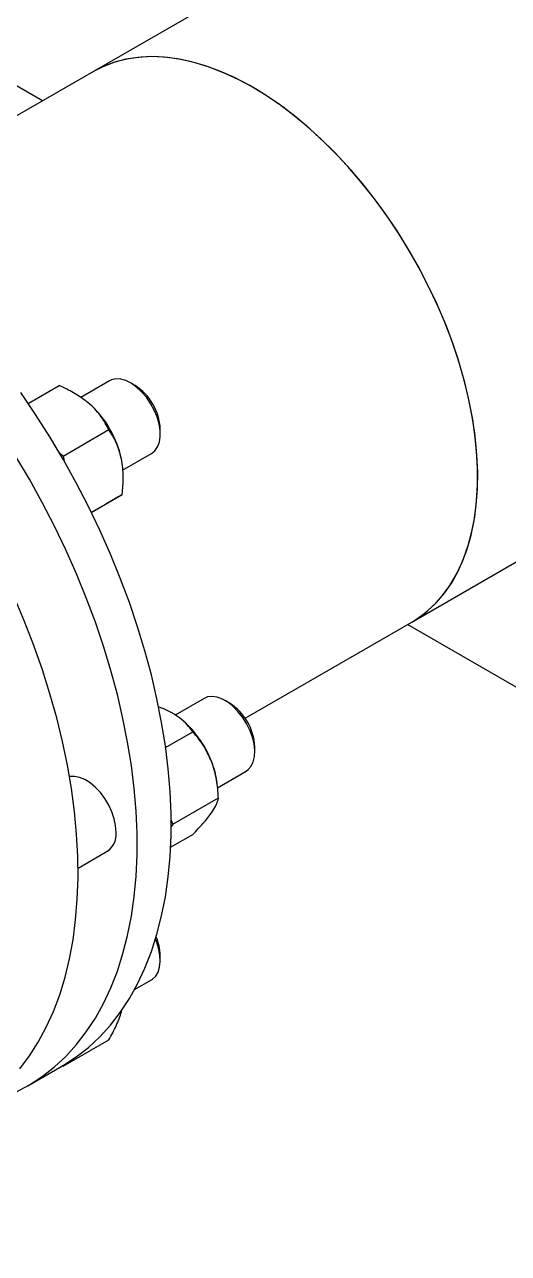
# Model space of a CAD drawing. Header units: inches. Extents: x 0.9 to 37.1, y -8.4 to 11.7.
# Drawn here: x 15.8859 to 15.9384, y 2.7854 to 2.9189 of the extents above; entities that cross this region are included whole.
import ezdxf

# ---------------------------------------------------------------- set-up
doc = ezdxf.new("R2010")
doc.units = ezdxf.units.IN
doc.header["$MEASUREMENT"] = 0

msp = doc.modelspace()

# ---------------------------------------------------------------- linework, layer by layer
at = {"color": 7, "linetype": 'Continuous', "lineweight": 25}
for p, q in [((15.88787061135157, 2.910564818199135), (15.62837661134245, 3.06036751576433)), ((15.9675804431029, 2.956580324601579), (15.89339923605284, 2.91375642530391)), ((15.89339923605284, 2.91375642530391), (15.87531923978051, 2.903319065621339)), ((15.92790164023885, 2.853990032457327), (16.00208184320719, 2.896813352110958)), ((15.88632511400195, 2.877725771061864), (15.88966708890826, 2.879655052109371)), ((15.89513176931274, 2.88018129944101), (15.89201170498312, 2.878380124642599)), ((15.89789791528817, 2.879674050591157), (15.89741075371209, 2.879955374414036)), ((15.90063272180788, 2.874374157235252), (15.90063272180788, 2.874936713449805)), ((15.89010293867853, 2.872016793094202), (15.89505636899466, 2.874876347548373)), ((15.88967092590292, 2.872399861219838), (15.89010293867853, 2.872016793094202)), ((15.89654624967572, 2.870473532370821), (15.89968869062033, 2.872287624914103)), ((15.89010293867853, 2.872016793094202), (15.89021869628919, 2.871451094652657)), ((15.89651268859305, 2.871202245291438), (15.89642289398639, 2.871719920575507)), ((15.8965169122425, 2.871172420184444), (15.89651268859305, 2.871202245291438)), ((15.89315841357169, 2.865890071086902), (15.89650042224159, 2.86781937162572)), ((15.90982484435875, 2.843554520321865), (15.92790164023885, 2.853990032457326)), ((16.16404918966408, 2.717110549354142), (15.92742145975928, 2.853712830166884)), ((15.90537924025687, 2.845697202679805), (15.9022522664942, 2.843892039150601)), ((15.9081453862323, 2.845189953829953), (15.90765822465622, 2.845471277652832)), ((15.9028510657516, 2.84348963128266), (15.90279875978991, 2.843530593793454)), ((15.90120868808661, 2.840386209911111), (15.90414830975082, 2.842083217376041)), ((15.91088019275201, 2.839890060474047), (15.91088019275201, 2.8404526166886)), ((15.90682259309652, 2.836006103335619), (15.90993616156446, 2.837803528152898)), ((15.90679888861931, 2.836444664892137), (15.90676015953717, 2.836718148530233)), ((15.9019845760862, 2.832033509776625), (15.90693800640232, 2.834893064230796)), ((15.90180941345974, 2.832484973239101), (15.9019845760862, 2.832033509776625)), ((15.90175423871606, 2.829541758490043), (15.90414830975082, 2.830923826280269)), ((15.9019845760862, 2.832033509776625), (15.90181119240759, 2.831786815901587)), ((15.89171751287092, 2.827286126131317), (15.8951269095456, 2.829254328937234)), ((15.90063272180788, 2.817237441824838), (15.90063272180788, 2.817799998039391)), ((15.89783543831318, 2.814081049719373), (15.89968869062033, 2.815150909503688)), ((15.89642289398639, 2.81169494221776), (15.89646345010592, 2.811930000149357)), ((15.89010293867853, 2.805768473008855), (15.89505636899466, 2.808628027463026)), ((15.88626093491883, 2.803640541946706), (15.88994378273751, 2.805766604737911)), ((15.89010293867853, 2.805768473008855), (15.88999630545159, 2.80579703683798)), ((15.89013192276687, 2.805876651678547), (15.89010293867853, 2.805768473008855))]:
    msp.add_line(p, q, dxfattribs=at)
at = {"color": 7, "linetype": 'Continuous', "lineweight": 25, "flags": 128}
for points in [[(15.92790164023885, 2.853990032457326), (15.9285871770835, 2.854418561572535), (15.92962020453484, 2.855202991833966), (15.93057366619349, 2.856107675033183), (15.93144356290989, 2.857128816614448), (15.93222624603491, 2.858262133555098), (15.93291843272352, 2.859502872330028), (15.9335172197042, 2.86084582884963), (15.93402009545625, 2.862285370287548), (15.93442495074401, 2.863815458706717), (15.93473008746371, 2.865429676384564), (15.9349342257659, 2.867121252731167), (15.9350365094236, 2.868883092687464), (15.9350365094236, 2.870707806484396), (15.9349342257659, 2.872587740638166), (15.93473008746371, 2.874515010051609), (15.93442495074401, 2.876481531087031), (15.93402009545625, 2.878479055471798), (15.9335172197042, 2.880499204894448), (15.93291843272352, 2.882533506146252), (15.93222624603491, 2.884573426660791), (15.93144356290989, 2.886610410302505), (15.93057366619349, 2.888635913254096), (15.92962020453484, 2.890641439852276), (15.9285871770835, 2.892618578221521), (15.92747891671559, 2.894559035556406), (15.92630007186025, 2.896454672904513), (15.92505558700249, 2.898297539304022), (15.92375068194427, 2.900079905132813), (15.92239082991091, 2.901794294529184), (15.92098173459441, 2.903433516748215), (15.91952930623023, 2.904990696322248), (15.91803963680767, 2.906459301898991), (15.916518974518, 2.907833173636281), (15.91497369754733, 2.909106549038595), (15.91341028732428, 2.910274087126968), (15.91183530133467, 2.911330890840908), (15.91025534561707, 2.912272527578375), (15.90867704705484, 2.913095047787649), (15.90710702558065, 2.913795001533127), (15.90555186641019, 2.914369452965548), (15.90401809242146, 2.914815992635971), (15.9025121367956, 2.915132747601833), (15.90104031603386, 2.915318389282726), (15.89960880346402, 2.915372139032927), (15.89822360334727, 2.915293771407304), (15.89689052569429, 2.915083615106913), (15.89561516189605, 2.914742551600313), (15.89440286127153, 2.914272011426378), (15.89339923605284, 2.91375642530391)], [(15.91065043814585, 2.912048139707405), (15.90907110392942, 2.912900782260083), (15.90749839398956, 2.913631673166099), (15.9059389048183, 2.914237746814992), (15.90439917745519, 2.914716461123251), (15.90288567005188, 2.915065808196703), (15.90140473078441, 2.915284322752316), (15.89996257122672, 2.915371088264104), (15.89856524029718, 2.915325740807357), (15.89721859888733, 2.915148470585069), (15.89592829527922, 2.914840021130156), (15.8946997414546, 2.914401686186828), (15.89353809039516, 2.913835304284169), (15.89339923605284, 2.91375642530391)], [(15.92790164023885, 2.853990032457327), (15.92831698874553, 2.85424164038456), (15.92936924328048, 2.854995473299796), (15.93034298464145, 2.855870429557669), (15.93123412861877, 2.856862839287563), (15.93203893744491, 2.857968539978185), (15.93275403547197, 2.85918289393658), (15.93337642333029, 2.860500807740227), (15.93390349050891, 2.861916753600629), (15.93433302630492, 2.863424792548769), (15.9346632290959, 2.86501859934522), (15.93489271389661, 2.866691489010389), (15.93502051816802, 2.868436444863651), (15.93504610585462, 2.870246147953742), (15.93496936963276, 2.872113007756986), (15.93479063136082, 2.874029194014587), (15.93451064072922, 2.875986669575461), (15.93413057211598, 2.877977224106834), (15.93365201966095, 2.879992508531235), (15.93307699057943, 2.882024070045428), (15.93240789674322, 2.884063387574403), (15.93164754456441, 2.886101907511731), (15.93079912322426, 2.88813107959636), (15.92986619129673, 2.890142392775379), (15.92885266182254, 2.892127410902336), (15.92776278589653, 2.894077808121362), (15.92660113483709, 2.89598540378871), (15.92537258101247, 2.897842196785215), (15.92408227740436, 2.899640399075768), (15.92273563599451, 2.901372468375044), (15.92133830506498, 2.903031139782465), (15.91989614550729, 2.904609456253719), (15.91841520623982, 2.90610079778102), (15.91690169883651, 2.907498909159727), (15.9153619714734, 2.90879792622484), (15.91380248230214, 2.909992400447345), (15.91222977236227, 2.911077321787246), (15.91065043814585, 2.912048139707405)], [(15.89968887579987, 2.872287731833351), (15.90005912494824, 2.872586113622209), (15.90034423643237, 2.873001756335506), (15.90053504653459, 2.873521300874446), (15.9006254224612, 2.874128048650065), (15.90061245945556, 2.874802498289619), (15.90049657415935, 2.875522972426757), (15.90028149122132, 2.8762663144299), (15.89997412358408, 2.877008632675445), (15.8995843502964, 2.877726068444199), (15.89912469899244, 2.878395562760244), (15.89860994324333, 2.878995597525403), (15.89805662772236, 2.879506887128612), (15.89748253644567, 2.879912998301334), (15.89690612117924, 2.880200878296328), (15.89634590838402, 2.880361274413687), (15.89581990376019, 2.880389031390224), (15.89534501352916, 2.880283257093875), (15.89513176931274, 2.88018129944101)], [(15.88994378273751, 2.805766604737911), (15.89012553115949, 2.805872865666447), (15.89151934229872, 2.806782202103837), (15.89283681745729, 2.807814310869133), (15.89407462857863, 2.808966584766019), (15.89522964884441, 2.810236113050629), (15.8962989605732, 2.811619688784337), (15.89727986259077, 2.81311381693476), (15.89816987705349, 2.814714723204518), (15.89896675570758, 2.816418363565435), (15.89966848556842, 2.818220434474104), (15.90027329400545, 2.82011638374301), (15.90077965322009, 2.822101422039757), (15.90118628410502, 2.824170534985327), (15.90149215947531, 2.826318495820848), (15.90169650666326, 2.828539878610829), (15.90179880947012, 2.830829071949557), (15.90179880947012, 2.833180293135981), (15.90169650666326, 2.835587602781329), (15.90149215947531, 2.838044919812508), (15.90118628410502, 2.840546036833436), (15.90077965322009, 2.843084635805447), (15.90027329400545, 2.84565430400722), (15.89966848556842, 2.848248550233861), (15.89896675570758, 2.850860821194253), (15.89816987705349, 2.853484518065234), (15.89727986259077, 2.856113013160805), (15.8962989605732, 2.858739666674231), (15.89522964884441, 2.861357843450775), (15.89407462857863, 2.863960929748676), (15.89283681745729, 2.866542349946027), (15.89151934229872, 2.869095583151372), (15.89012553115949, 2.871614179676047), (15.88865890492752, 2.874091777326645), (15.88712316842796, 2.876522117476475), (15.88552220106448, 2.878899060875396)], [(15.88497605710884, 2.802962535828519), (15.88644268334081, 2.803746802875242), (15.88783649448004, 2.804656139312632), (15.88915396963861, 2.805688248077928), (15.89039178075995, 2.806840521974815), (15.89154680102573, 2.808110050259424), (15.89261611275452, 2.809493625993132), (15.89359701477209, 2.810987754143555), (15.89448702923481, 2.812588660413313), (15.89528390788891, 2.81429230077423), (15.89598563774974, 2.816094371682898), (15.89659044618677, 2.817990320951805), (15.89709680540141, 2.819975359248552), (15.89750343628634, 2.822044472194122), (15.89780931165664, 2.824192433029642), (15.89801365884458, 2.826413815819624), (15.89811596165144, 2.828703009158351), (15.89811596165144, 2.831054230344776), (15.89801365884458, 2.833461539990124), (15.89780931165664, 2.835918857021303), (15.89750343628634, 2.83841997404223), (15.89709680540141, 2.840958573014242), (15.89659044618677, 2.843528241216015), (15.89598563774974, 2.846122487442657), (15.89528390788891, 2.848734758403048), (15.89448702923481, 2.851358455274029), (15.89359701477209, 2.853986950369599), (15.89261611275452, 2.856613603883026), (15.89154680102573, 2.859231780659571), (15.89039178075995, 2.861834866957472), (15.88915396963861, 2.864416287154822), (15.88783649448004, 2.866969520360168), (15.88644268334081, 2.869488116884842), (15.88497605710884, 2.87196571453544)], [(15.88539581100031, 2.805493712937844), (15.88644581879763, 2.806888885775853), (15.88740669842518, 2.80839435515541), (15.88827598331873, 2.810006256558209), (15.88905144203644, 2.811720452256466), (15.88973108398689, 2.81353254193441), (15.89031316453895, 2.815437873983826), (15.89079618950019, 2.817431557444671), (15.89117891895245, 2.819508474560093), (15.89146037043473, 2.821663293913645), (15.89163982146511, 2.823890484114951), (15.89171681139536, 2.826184327998707), (15.89169114259344, 2.828538937300561), (15.8915628809508, 2.830948267772206), (15.89133235571322, 2.833406134696876), (15.8910001586357, 2.835906228765428), (15.89056714246336, 2.838442132272241), (15.89003441874251, 2.841007335589385), (15.8894033549673, 2.843595253876737), (15.88867557106939, 2.846199243985168), (15.8878529352596, 2.848812621509416), (15.88693755923227, 2.851428677946857), (15.88593179274452, 2.854040697918138), (15.88483821758451, 2.856641976405454)], [(15.90993616156446, 2.837803528152898), (15.91017714648423, 2.837975781068458), (15.9104954128276, 2.838348822193221), (15.91072247277508, 2.838831191715973), (15.91085102843315, 2.83940738588336), (15.91087694791715, 2.840058885340746), (15.91079939815357, 2.840764750359518), (15.9106208716556, 2.841502293857183), (15.91034710641179, 2.842247810578874), (15.90998690146231, 2.842977339003741), (15.90955183409064, 2.843667431487953), (15.90905588772006, 2.844295907891257), (15.908515002475, 2.844842568464937), (15.90794656285227, 2.845289843088363), (15.90736883896906, 2.845623355987119), (15.90680039934633, 2.845832387782222), (15.90625951410127, 2.845910220019788), (15.90576356773069, 2.84585435110766), (15.90537924025687, 2.845697202679805)], [(15.89584538991475, 2.831189392914558), (15.89579330722073, 2.831887704993129), (15.89563873311929, 2.832623706145468), (15.89538663574924, 2.833373740688956), (15.89504511772749, 2.834113701896234), (15.89462515572425, 2.834819806805259), (15.89414024766385, 2.835469360623268), (15.89360597889035, 2.836041486156098), (15.8930395212417, 2.836517794818376), (15.89245908113283, 2.836882977657788), (15.89188331438643, 2.837125297397403), (15.89133072661946, 2.837236965681407), (15.89081907845743, 2.837214393399272), (15.89078959389423, 2.837208671416585)], [(15.89968869062033, 2.815150909503688), (15.89978881241388, 2.815214026437095), (15.90013879179042, 2.815542776003801), (15.90040107294487, 2.81598578525588), (15.90056722594512, 2.816528815511461), (15.90063191049704, 2.817154413331324), (15.9005930475859, 2.817842471486794), (15.90045188629764, 2.818570875222618), (15.90021296367221, 2.819316213043395), (15.90011126792355, 2.819567980467828)]]:
    msp.add_lwpolyline(points, dxfattribs=at)
at = {"color": 7, "linetype": 'Continuous', "lineweight": 25}
for centre, radius, start, end in [((15.89469403026877, 2.874666433468464), 0.005944838809005923, 2.60583047996632, 57.38879298733249), ((15.88545818921994, 2.869334672142106), 0.01122114792276054, 12.27284158560216, 47.72715856002027), ((15.90494150121289, 2.840182336707259), 0.00594483880900681, 2.605830479965912, 57.38879298732763), ((15.89596648263629, 2.835010559842059), 0.0109220939918319, 20.63808187928225, 50.92512366539696), ((15.89718757355017, 2.835307231654317), 0.009676005834509983, 8.384537238386708, 21.54266042239385), ((15.8936657541742, 2.830938959437564), 0.002193975589626757, 296.3331516717892, 6.554368504782726), ((15.89545339213635, 2.817680663599061), 0.005180704252813963, 1.319890930697593, 24.14266677845578)]:
    msp.add_arc(centre, radius, start, end, dxfattribs=at)
for points, knots in [([(15.89300622731972, 2.877637760817333), (15.89260477686218, 2.87795786839318), (15.89178736892022, 2.878609651122179), (15.89060546194185, 2.879234686928175), (15.88987898019462, 2.87956013067003), (15.88966708890826, 2.879655052109371)], [0, 0, 0, 0, 0.4060446745436737, 0.8267623950146695, 1, 1, 1, 1]), ([(15.89505636899466, 2.874876347548373), (15.89480675433414, 2.875345440258094), (15.8942984327325, 2.876300712504651), (15.89349600134244, 2.877201695167272), (15.89301914487345, 2.877626259796045), (15.89300622731972, 2.877637760817333)], [0, 0, 0, 0, 0.4841952181635648, 0.9860273763411898, 1, 1, 1, 1]), ([(15.89642289398639, 2.871719920575507), (15.89629739394705, 2.872199382723501), (15.89604185873231, 2.873175633118214), (15.8955136682241, 2.874178174090131), (15.89515963040405, 2.874718695029729), (15.89505636899466, 2.874876347548373)], [0, 0, 0, 0, 0.4060446745436591, 0.8267623950146816, 1, 1, 1, 1]), ([(15.89650042224159, 2.86781937162572), (15.89655742636594, 2.868465529134229), (15.89667351100508, 2.869781380610902), (15.89655323832134, 2.871076293130526), (15.89642633175539, 2.871702945211946), (15.89642289398639, 2.871719920575507)], [0, 0, 0, 0, 0.4841952181635625, 0.986027376341198, 1, 1, 1, 1]), ([(15.89517230719013, 2.867052296933354), (15.89512660930929, 2.867025907666204), (15.89482665331077, 2.866852691341235), (15.89418913108408, 2.866484555983725), (15.89349723123424, 2.866085042196572), (15.89315456225705, 2.865887179773495)], [0, 0, 0, 0, 0.08317223695229838, 0.5459336609323417, 1, 1, 1, 1]), ([(15.89650042224159, 2.86781937162572), (15.89642916244325, 2.867778202876976), (15.89626056849367, 2.867680801507453), (15.89586328064266, 2.867451328538958), (15.89540457034623, 2.867186427035982), (15.89517230719013, 2.867052296933354)], [0, 0, 0, 0, 0.2654708005954854, 0.6280788300799338, 1, 1, 1, 1]), ([(15.90200311146759, 2.84406573596186), (15.90193867510586, 2.844101945185153), (15.90151572172451, 2.844339618651154), (15.90100869232191, 2.844587703371749), (15.90051058027782, 2.844741248406961), (15.90045423889931, 2.844758615862836)], [0, 0, 0, 0, 0.1374856563094897, 0.9024411321024158, 1, 1, 1, 1]), ([(15.90414830975082, 2.842083217376041), (15.90400787068886, 2.842274846010539), (15.90367560513824, 2.842728221252922), (15.90300556706396, 2.843416588905018), (15.9023400759339, 2.84384753229044), (15.90200311146759, 2.84406573596186)], [0, 0, 0, 0, 0.2654708005954885, 0.6280788300799586, 1, 1, 1, 1]), ([(15.90618765644484, 2.838860201791879), (15.90596803485676, 2.839348979072251), (15.9055208553183, 2.840344196348287), (15.90476969429602, 2.841368804528861), (15.90428862278828, 2.841921897888196), (15.90414830975082, 2.842083217376041)], [0, 0, 0, 0, 0.4060446745436756, 0.8267623950146933, 1, 1, 1, 1]), ([(15.90693800640232, 2.834893064230796), (15.90689042856919, 2.835549572129744), (15.90679353986767, 2.83688650140303), (15.90644059555277, 2.838204441242903), (15.90619432759187, 2.838842906423549), (15.90618765644484, 2.838860201791879)], [0, 0, 0, 0, 0.4841952181635691, 0.9860273763411772, 1, 1, 1, 1]), ([(15.90618765644484, 2.833280506243993), (15.90635828768072, 2.833543995364484), (15.90670571617342, 2.83408049518821), (15.9068790498492, 2.834571403939704), (15.90692469359448, 2.834820431055702), (15.90693800640232, 2.834893064230796)], [0, 0, 0, 0, 0.4060446745436605, 0.8267623950146868, 1, 1, 1, 1]), ([(15.90414830975082, 2.830923826280269), (15.90453435636173, 2.831330008116017), (15.90532051143435, 2.832157167069258), (15.90593228521361, 2.832918187007739), (15.90618092115173, 2.833270950248814), (15.90618765644484, 2.833280506243993)], [0, 0, 0, 0, 0.4841952181635571, 0.9860273763411973, 1, 1, 1, 1]), ([(15.89505636899466, 2.808628027463026), (15.89533783364808, 2.80914460666625), (15.89591101538004, 2.810196581608011), (15.89629011752814, 2.811203211173487), (15.89641939207132, 2.811681973048536), (15.89642289398639, 2.81169494221776)], [0, 0, 0, 0, 0.4841952181635604, 0.9860273763411836, 1, 1, 1, 1])]:
    msp.add_open_spline(points, degree=3, knots=knots, dxfattribs=at)

doc.saveas('drawing.dxf')
